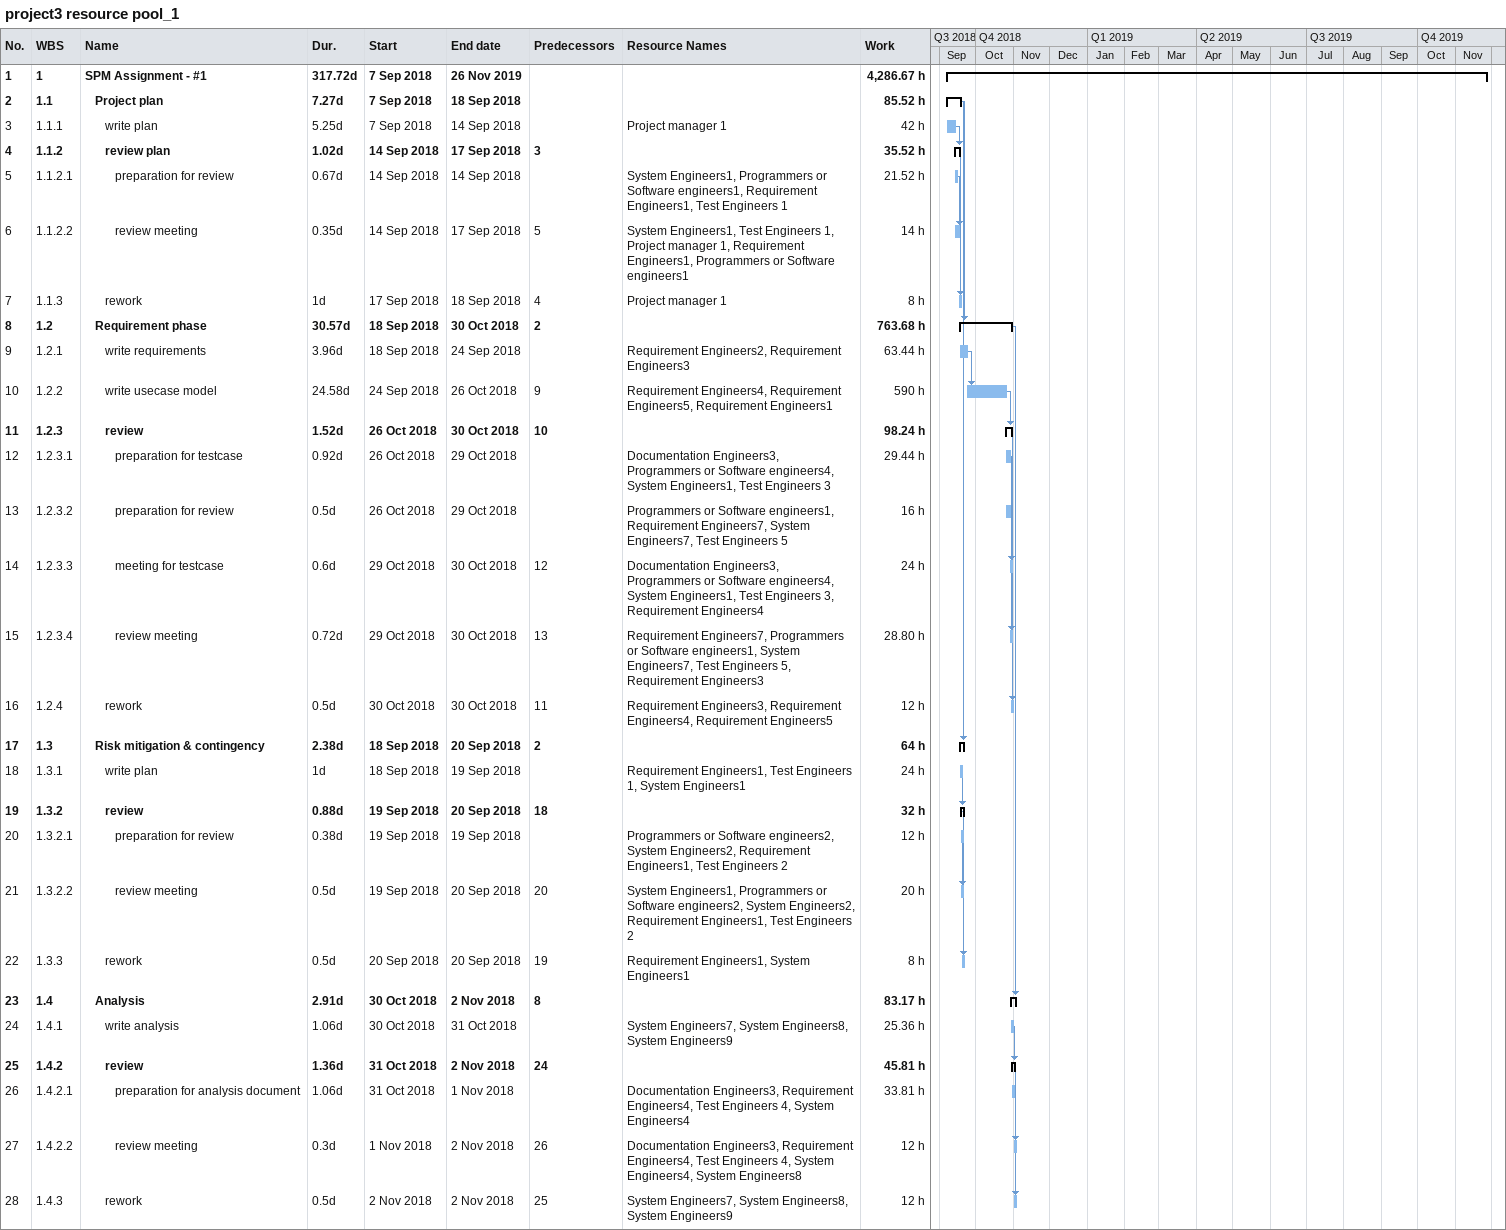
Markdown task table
project3 resource pool_1

| ID | WBS | Task | Duration | Start | Finish | Predecessors | Resources | Work (h) |
|---|---|---|---|---|---|---|---|---|
| 1 | 1 | **SPM Assignment - #1** | 317.72d | 2018-09-07 | 2019-11-26 |  |  | 4286.67 |
| 2 | 1.1 | **Project plan** | 7.27d | 2018-09-07 | 2018-09-18 |  |  | 85.52 |
| 3 | 1.1.1 | write plan | 5.25d | 2018-09-07 | 2018-09-14 |  | Project manager 1 | 42 |
| 4 | 1.1.2 | **review plan** | 1.02d | 2018-09-14 | 2018-09-17 | 3 |  | 35.52 |
| 5 | 1.1.2.1 | preparation for review | 0.67d | 2018-09-14 | 2018-09-14 |  | System Engineers1, Programmers or Software engineers1, Requirement Engineers1, Test Engineers 1 | 21.52 |
| 6 | 1.1.2.2 | review meeting | 0.35d | 2018-09-14 | 2018-09-17 | 5 | System Engineers1, Test Engineers 1, Project manager 1, Requirement Engineers1, Programmers or Software engineers1 | 14 |
| 7 | 1.1.3 | rework | 1d | 2018-09-17 | 2018-09-18 | 4 | Project manager 1 | 8 |
| 8 | 1.2 | **Requirement phase** | 30.57d | 2018-09-18 | 2018-10-30 | 2 |  | 763.68 |
| 9 | 1.2.1 | write requirements | 3.96d | 2018-09-18 | 2018-09-24 |  | Requirement Engineers2, Requirement Engineers3 | 63.44 |
| 10 | 1.2.2 | write usecase model | 24.58d | 2018-09-24 | 2018-10-26 | 9 | Requirement Engineers4, Requirement Engineers5, Requirement Engineers1 | 590 |
| 11 | 1.2.3 | **review** | 1.52d | 2018-10-26 | 2018-10-30 | 10 |  | 98.24 |
| 12 | 1.2.3.1 | preparation for testcase | 0.92d | 2018-10-26 | 2018-10-29 |  | Documentation Engineers3, Programmers or Software engineers4, System Engineers1, Test Engineers 3 | 29.44 |
| 13 | 1.2.3.2 | preparation for review | 0.5d | 2018-10-26 | 2018-10-29 |  | Programmers or Software engineers1, Requirement Engineers7, System Engineers7, Test Engineers 5 | 16 |
| 14 | 1.2.3.3 | meeting for testcase | 0.6d | 2018-10-29 | 2018-10-30 | 12 | Documentation Engineers3, Programmers or Software engineers4, System Engineers1, Test Engineers 3, Requirement Engineers4 | 24 |
| 15 | 1.2.3.4 | review meeting | 0.72d | 2018-10-29 | 2018-10-30 | 13 | Requirement Engineers7, Programmers or Software engineers1, System Engineers7, Test Engineers 5, Requirement Engineers3 | 28.80 |
| 16 | 1.2.4 | rework | 0.5d | 2018-10-30 | 2018-10-30 | 11 | Requirement Engineers3, Requirement Engineers4, Requirement Engineers5 | 12 |
| 17 | 1.3 | **Risk mitigation & contingency** | 2.38d | 2018-09-18 | 2018-09-20 | 2 |  | 64 |
| 18 | 1.3.1 | write plan | 1d | 2018-09-18 | 2018-09-19 |  | Requirement Engineers1, Test Engineers 1, System Engineers1 | 24 |
| 19 | 1.3.2 | **review** | 0.88d | 2018-09-19 | 2018-09-20 | 18 |  | 32 |
| 20 | 1.3.2.1 | preparation for review | 0.38d | 2018-09-19 | 2018-09-19 |  | Programmers or Software engineers2, System Engineers2, Requirement Engineers1, Test Engineers 2 | 12 |
| 21 | 1.3.2.2 | review meeting | 0.5d | 2018-09-19 | 2018-09-20 | 20 | System Engineers1, Programmers or Software engineers2, System Engineers2, Requirement Engineers1, Test Engineers 2 | 20 |
| 22 | 1.3.3 | rework | 0.5d | 2018-09-20 | 2018-09-20 | 19 | Requirement Engineers1, System Engineers1 | 8 |
| 23 | 1.4 | **Analysis** | 2.91d | 2018-10-30 | 2018-11-02 | 8 |  | 83.17 |
| 24 | 1.4.1 | write analysis | 1.06d | 2018-10-30 | 2018-10-31 |  | System Engineers7, System Engineers8, System Engineers9 | 25.36 |
| 25 | 1.4.2 | **review** | 1.36d | 2018-10-31 | 2018-11-02 | 24 |  | 45.81 |
| 26 | 1.4.2.1 | preparation for analysis document | 1.06d | 2018-10-31 | 2018-11-01 |  | Documentation Engineers3, Requirement Engineers4, Test Engineers 4, System Engineers4 | 33.81 |
| 27 | 1.4.2.2 | review meeting | 0.3d | 2018-11-01 | 2018-11-02 | 26 | Documentation Engineers3, Requirement Engineers4, Test Engineers 4, System Engineers4, System Engineers8 | 12 |
| 28 | 1.4.3 | rework | 0.5d | 2018-11-02 | 2018-11-02 | 25 | System Engineers7, System Engineers8, System Engineers9 | 12 |
